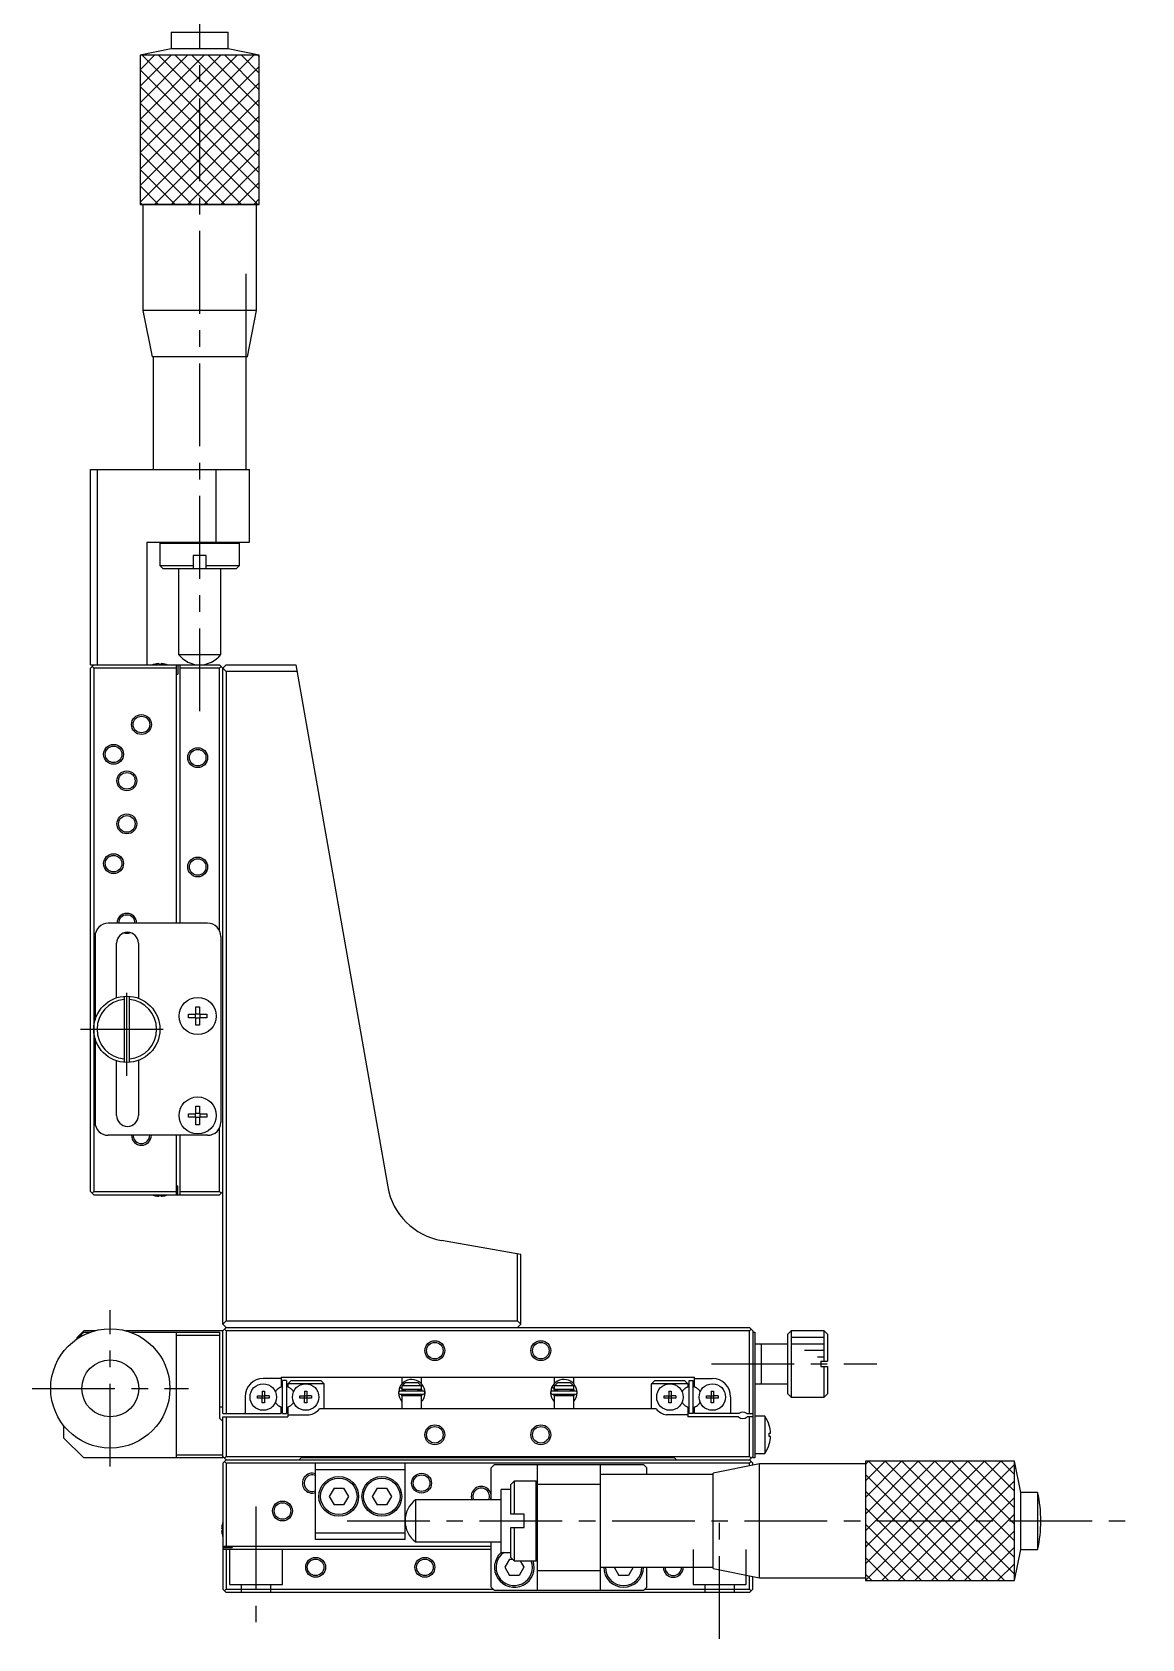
# Model space of a CAD drawing. Extents: x -538 to 401, y -28 to 681.
# Drawn here: x -190 to -22.5, y 21 to 263.5 of the extents above; entities that cross this region are included whole.
import ezdxf

# ---------------------------------------------------------------- set-up
doc = ezdxf.new("R2010")
doc.units = 0
doc.header["$LTSCALE"] = 10
doc.linetypes.add('CENTER', pattern=[2, 1.25, -0.25, 0.25, -0.25])
doc.linetypes.add('DASHED', pattern=[3.5, 2, -1.5])
doc.layers.get('0').update_dxf_attribs({"linetype": 'CONTINUOUS'})
doc.layers.add('CENTER', color=1, linetype='CENTER')

msp = doc.modelspace()

# ---------------------------------------------------------------- linework, layer by layer
at = {"color": 7, "linetype": 'CONTINUOUS'}
for p, q in [((-169.040048, 263.470428), (-169.040048, 260.970428)), ((-169.040048, 263.470428), (-160.440048, 263.470428)), ((-160.440048, 260.970428), (-160.440048, 263.470428)), ((-169.040048, 260.970428), (-173.740048, 259.970428)), ((-173.740048, 259.970428), (-173.740048, 237.470428)), ((-155.740048, 259.970428), (-173.740048, 259.970428)), ((-173.740048, 259.970428), (-173.740048, 237.470428)), ((-155.740048, 259.970428), (-173.740048, 259.970428)), ((-160.440048, 260.970428), (-169.040048, 260.970428)), ((-155.740048, 259.970428), (-160.440048, 260.970428)), ((-155.740048, 237.470428), (-155.740048, 259.970428)), ((-155.740048, 237.470428), (-155.740048, 259.970428)), ((-155.740048, 237.470428), (-173.740048, 237.470428)), ((-173.740048, 237.470428), (-155.740048, 237.470428)), ((-173.340048, 237.470428), (-173.340048, 221.470428)), ((-156.140048, 221.470428), (-156.140048, 237.470428)), ((-157.740048, 197.470428), (-157.740048, 226.970428)), ((-173.340048, 221.470428), (-171.940048, 214.470428)), ((-156.140048, 221.470428), (-173.340048, 221.470428)), ((-157.540048, 214.470428), (-156.140048, 221.470428)), ((-157.540048, 214.470428), (-171.940048, 214.470428)), ((-171.740048, 214.470428), (-171.740048, 197.470428)), ((-181.240048, 167.970428), (-181.240048, 197.470428)), ((-181.240048, 197.470428), (-157.240048, 197.470428)), ((-180.240048, 197.470428), (-180.240048, 167.970428)), ((-162.240048, 186.470428), (-162.240048, 197.470428)), ((-157.240048, 186.470428), (-157.240048, 197.470428)), ((-172.740048, 186.470428), (-172.740048, 167.970428)), ((-172.740048, 186.470428), (-157.240048, 186.470428)), ((-170.540048, 186.470428), (-170.740048, 186.270428)), ((-158.740048, 186.270428), (-170.740048, 186.270428)), ((-170.740048, 186.270428), (-170.740048, 182.970428)), ((-163.740048, 184.470428), (-165.740048, 184.470428)), ((-165.740048, 184.470428), (-165.740048, 182.470428)), ((-163.740048, 182.470428), (-163.740048, 184.470428)), ((-158.740048, 186.270428), (-158.940048, 186.470428)), ((-158.740048, 182.970428), (-158.740048, 186.270428)), ((-170.740048, 182.970428), (-165.740048, 182.970428)), ((-170.740048, 182.970428), (-170.240048, 182.470428)), ((-159.240048, 182.470428), (-170.240048, 182.470428)), ((-167.915048, 182.470428), (-167.915048, 169.537607)), ((-163.740048, 182.970428), (-158.740048, 182.970428)), ((-161.565048, 169.537607), (-161.565048, 182.470428)), ((-159.240048, 182.470428), (-158.740048, 182.970428)), ((-181.240048, 167.970428), (-161.740048, 167.970428)), ((-181.240048, 167.470428), (-180.740048, 167.970428)), ((-181.240048, 88.470428), (-181.240048, 167.470428)), ((-180.740048, 167.470428), (-180.990048, 167.720428)), ((-168.240048, 167.470428), (-180.740048, 167.470428)), ((-180.740048, 167.470428), (-180.740048, 88.470428)), ((-171.626409, 168.039949), (-171.628663, 168.044572)), ((-170.920048, 168.160286), (-170.920048, 168.039949)), ((-170.560048, 168.039949), (-170.920048, 168.039949)), ((-170.560048, 168.160286), (-170.560048, 168.039949)), ((-169.851432, 168.044572), (-169.853686, 168.039949)), ((-168.240048, 128.970428), (-168.240048, 167.970428)), ((-168.040048, 167.970428), (-168.040048, 166.570428)), ((-167.915048, 169.537607), (-161.565048, 169.537607)), ((-167.740048, 167.970428), (-167.740048, 128.970428)), ((-161.740048, 167.470428), (-167.740048, 167.470428)), ((-161.740048, 167.970428), (-160.740048, 166.970428)), ((-161.740048, 167.470428), (-161.490048, 167.720428)), ((-161.740048, 127.842207), (-161.740048, 167.470428)), ((-160.740048, 167.970428), (-161.240048, 167.470428)), ((-161.240048, 68.470428), (-161.240048, 167.470428)), ((-160.740048, 167.970428), (-150.240048, 167.970428)), ((-150.240048, 167.970428), (-136.350291, 89.197709)), ((-168.240048, 166.570428), (-168.040048, 166.570428)), ((-160.740048, 166.970428), (-160.740048, 68.970428)), ((-150.063721, 166.970428), (-160.740048, 166.970428)), ((-163.540048, 128.970428), (-178.540048, 128.970428)), ((-180.540048, 126.970428), (-180.540048, 114.370428)), ((-161.540048, 126.970428), (-161.540048, 98.970428)), ((-177.290048, 117.72411), (-177.290048, 125.970428)), ((-173.990048, 125.970428), (-173.990048, 117.654176)), ((-176.140048, 117.954402), (-176.140048, 107.986453)), ((-175.340048, 107.986453), (-175.340048, 117.954402)), ((-166.439187, 115.230428), (-165.300048, 115.230428)), ((-166.439187, 114.710428), (-166.439187, 115.230428)), ((-165.300048, 114.710428), (-166.439187, 114.710428)), ((-165.369489, 114.710428), (-165.369489, 115.230428)), ((-165.300048, 116.369567), (-164.780048, 116.369567)), ((-165.300048, 115.230428), (-165.300048, 116.369567)), ((-165.300048, 115.299869), (-164.780048, 115.299869)), ((-165.300048, 113.571288), (-165.300048, 114.710428)), ((-164.780048, 114.640986), (-165.300048, 114.640986)), ((-164.780048, 116.369567), (-164.780048, 115.230428)), ((-164.780048, 115.230428), (-163.640908, 115.230428)), ((-164.780048, 114.710428), (-164.780048, 113.571288)), ((-163.640908, 114.710428), (-164.780048, 114.710428)), ((-164.710606, 115.230428), (-164.710606, 114.710428)), ((-163.640908, 115.230428), (-163.640908, 114.710428)), ((-180.540048, 111.570428), (-180.540048, 98.970428)), ((-164.780048, 113.571288), (-165.300048, 113.571288)), ((-177.290048, 99.970428), (-177.290048, 108.216745)), ((-173.990048, 108.286679), (-173.990048, 99.970428)), ((-166.439187, 100.230428), (-165.300048, 100.230428)), ((-166.439187, 99.710428), (-166.439187, 100.230428)), ((-165.300048, 99.710428), (-166.439187, 99.710428)), ((-165.369489, 99.710428), (-165.369489, 100.230428)), ((-165.300048, 101.369567), (-164.780048, 101.369567)), ((-165.300048, 100.230428), (-165.300048, 101.369567)), ((-165.300048, 100.299869), (-164.780048, 100.299869)), ((-165.300048, 98.571288), (-165.300048, 99.710428)), ((-164.780048, 99.640986), (-165.300048, 99.640986)), ((-164.780048, 101.369567), (-164.780048, 100.230428)), ((-164.780048, 100.230428), (-163.640908, 100.230428)), ((-164.780048, 99.710428), (-164.780048, 98.571288)), ((-163.640908, 99.710428), (-164.780048, 99.710428)), ((-164.710606, 100.230428), (-164.710606, 99.710428)), ((-163.640908, 100.230428), (-163.640908, 99.710428)), ((-164.780048, 98.571288), (-165.300048, 98.571288)), ((-161.740048, 88.470428), (-161.740048, 98.098648)), ((-163.540048, 96.970428), (-178.540048, 96.970428)), ((-168.240048, 87.970428), (-168.240048, 96.970428)), ((-167.740048, 96.970428), (-167.740048, 87.970428)), ((-180.740048, 87.970428), (-181.240048, 88.470428)), ((-180.990048, 88.220428), (-180.740048, 88.470428)), ((-180.740048, 88.470428), (-168.240048, 88.470428)), ((-180.740048, 87.970428), (-161.740048, 87.970428)), ((-171.628663, 87.896283), (-171.626409, 87.900906)), ((-170.920048, 87.900906), (-170.560048, 87.900906)), ((-170.920048, 87.780569), (-170.920048, 87.900906)), ((-170.560048, 87.900906), (-170.560048, 87.780569)), ((-169.853686, 87.900906), (-169.851432, 87.896283)), ((-168.240048, 89.370428), (-168.040048, 89.370428)), ((-168.040048, 87.970428), (-168.040048, 89.370428)), ((-167.740048, 88.470428), (-161.740048, 88.470428)), ((-161.490048, 88.220428), (-161.740048, 88.470428)), ((-161.740048, 87.970428), (-161.240048, 88.470428)), ((-116.240048, 78.970428), (-128.238696, 81.086113)), ((-116.740048, 68.970428), (-116.740048, 79.058591)), ((-116.240048, 68.470428), (-116.240048, 78.970428)), ((-160.740048, 68.970428), (-161.240048, 68.470428)), ((-161.240048, 68.470428), (-160.740048, 67.970428)), ((-161.240048, 67.470428), (-160.740048, 67.970428)), ((-160.740048, 68.970428), (-116.740048, 68.970428)), ((-160.740048, 67.970428), (-81.740048, 67.970428)), ((-116.240048, 68.470428), (-116.740048, 68.970428)), ((-116.240048, 68.470428), (-116.740048, 67.970428)), ((-81.240048, 67.470428), (-81.740048, 67.970428)), ((-182.240048, 67.270428), (-183.29109, 66.219385)), ((-182.240048, 67.470428), (-183.240048, 66.470428)), ((-183.240048, 66.270428), (-183.240048, 66.470428)), ((-180.544391, 67.470428), (-182.240048, 67.470428)), ((-182.240048, 67.270428), (-181.198087, 67.270428)), ((-161.240048, 67.470428), (-175.935704, 67.470428)), ((-175.282008, 67.270428), (-161.740048, 67.270428)), ((-168.240048, 48.270428), (-168.240048, 67.270428)), ((-161.740048, 66.770428), (-168.240048, 66.770428)), ((-161.740048, 67.270428), (-161.740048, 54.270428)), ((-161.240048, 54.970428), (-161.240048, 67.470428)), ((-160.990048, 67.720428), (-160.740048, 67.470428)), ((-81.740048, 67.470428), (-160.740048, 67.470428)), ((-160.740048, 67.470428), (-160.740048, 54.970428)), ((-81.740048, 67.470428), (-81.490048, 67.720428)), ((-81.740048, 54.970428), (-81.740048, 67.470428)), ((-81.240048, 67.470428), (-81.240048, 48.470428)), ((-81.240048, 67.270428), (-80.940048, 67.270428)), ((-80.940048, 67.270428), (-80.940048, 48.270428)), ((-75.440048, 67.470428), (-75.940048, 66.970428)), ((-75.940048, 57.970428), (-75.940048, 66.970428)), ((-70.440048, 67.470428), (-75.440048, 67.470428)), ((-75.440048, 67.470428), (-75.440048, 57.470428)), ((-69.940048, 66.970428), (-70.440048, 67.470428)), ((-70.440048, 62.870428), (-70.440048, 67.470428)), ((-69.940048, 66.970428), (-69.940048, 62.870428)), ((-75.940048, 65.470428), (-80.940048, 65.470428)), ((-79.940048, 59.470428), (-79.940048, 65.470428)), ((-70.940048, 62.870428), (-69.940048, 62.870428)), ((-70.940048, 62.870428), (-70.940048, 62.070428)), ((-70.940048, 62.070428), (-69.940048, 62.070428)), ((-70.440048, 57.470428), (-70.440048, 62.070428)), ((-69.940048, 62.070428), (-69.940048, 57.970428)), ((-155.320048, 58.356789), (-154.960048, 58.356789)), ((-155.320048, 58.356789), (-155.320048, 57.650428)), ((-152.440048, 60.270428), (-155.140048, 60.270428)), ((-154.960048, 58.356789), (-154.960048, 57.650428)), ((-152.733798, 58.845243), (-152.440048, 59.01484)), ((-152.440048, 60.470428), (-90.040048, 60.470428)), ((-152.440048, 60.470428), (-152.440048, 59.01484)), ((-152.240048, 54.970428), (-152.240048, 59.970428)), ((-151.640048, 59.970428), (-152.240048, 59.970428)), ((-151.640046, 59.970428), (-151.640046, 54.970428)), ((-151.440048, 59.470428), (-150.940048, 59.970428)), ((-151.440048, 59.470428), (-151.440048, 59.01484)), ((-145.940048, 59.470428), (-151.440048, 59.470428)), ((-151.440048, 59.01484), (-151.146298, 58.845243)), ((-150.940048, 59.970428), (-146.440048, 59.970428)), ((-148.920048, 58.356789), (-148.560048, 58.356789)), ((-148.920048, 58.356789), (-148.920048, 57.650428)), ((-148.560048, 58.356789), (-148.560048, 57.650428)), ((-145.940048, 59.470428), (-146.440048, 59.970428)), ((-145.940048, 55.670428), (-145.940048, 59.470428)), ((-134.58546, 58.835837), (-134.719209, 58.14459)), ((-134.620371, 58.646462), (-134.621228, 58.610722)), ((-134.621228, 58.610722), (-134.620299, 58.574985)), ((-134.617729, 58.682117), (-134.620371, 58.646462)), ((-134.620299, 58.574985), (-134.617587, 58.539338)), ((-134.613309, 58.7176), (-134.617729, 58.682117)), ((-134.617587, 58.539338), (-134.613098, 58.503868)), ((-134.607122, 58.752824), (-134.613309, 58.7176)), ((-134.613098, 58.503868), (-134.606843, 58.468661)), ((-134.599182, 58.787703), (-134.607122, 58.752824)), ((-134.606843, 58.468661), (-134.598837, 58.433804)), ((-134.589507, 58.822152), (-134.599182, 58.787703)), ((-134.598837, 58.433804), (-134.589099, 58.399382)), ((-134.578121, 58.856084), (-134.589507, 58.822152)), ((-134.589099, 58.399382), (-134.577654, 58.365478)), ((-134.569249, 58.876576), (-134.58546, 58.835837)), ((-134.565784, 58.887671), (-134.578121, 58.856084)), ((-134.577654, 58.365478), (-134.564527, 58.332177)), ((-134.565287, 58.888524), (-134.565784, 58.887671)), ((-134.562926, 58.890246), (-134.565287, 58.888524)), ((-134.564527, 58.332177), (-134.563749, 58.330346)), ((-134.559017, 58.891293), (-134.562926, 58.890246)), ((-134.546457, 58.929793), (-134.561211, 58.895846)), ((-134.560979, 58.896566), (-134.304422, 58.820247)), ((-134.553589, 58.891656), (-134.559017, 58.891293)), ((-134.546684, 58.891332), (-134.553589, 58.891656)), ((-134.538352, 58.890324), (-134.546684, 58.891332)), ((-134.528659, 58.88864), (-134.538352, 58.890324)), ((-134.517676, 58.886292), (-134.528659, 58.88864)), ((-134.505487, 58.883298), (-134.517676, 58.886292)), ((-134.492184, 58.879681), (-134.505487, 58.883298)), ((-130.945677, 58.340933), (-134.495677, 58.340933)), ((-134.477868, 58.875468), (-134.492184, 58.879681)), ((-134.462646, 58.870691), (-134.477868, 58.875468)), ((-134.446635, 58.865386), (-134.462646, 58.870691)), ((-134.429955, 58.859593), (-134.446635, 58.865386)), ((-134.412732, 58.853356), (-134.429955, 58.859593)), ((-134.395097, 58.846722), (-134.412732, 58.853356)), ((-134.377182, 58.839742), (-134.395097, 58.846722)), ((-134.359124, 58.832467), (-134.377182, 58.839742)), ((-134.34106, 58.824954), (-134.359124, 58.832467)), ((-134.323124, 58.817259), (-134.34106, 58.824954)), ((-134.305454, 58.80944), (-134.323124, 58.817259)), ((-134.288183, 58.801556), (-134.305454, 58.80944)), ((-134.304422, 58.820247), (-134.240029, 58.789068)), ((-134.271441, 58.793667), (-134.288183, 58.801556)), ((-134.255355, 58.785832), (-134.271441, 58.793667)), ((-134.240048, 58.778112), (-134.255355, 58.785832)), ((-134.240048, 60.470428), (-134.240048, 59.414759)), ((-134.240048, 59.170428), (-134.240048, 58.670428)), ((-131.240048, 59.170428), (-134.240048, 59.170428)), ((-134.240048, 58.670428), (-131.240048, 58.670428)), ((-134.185731, 59.170428), (-133.656563, 59.670428)), ((-134.171196, 58.61556), (-134.170635, 58.629182)), ((-134.171058, 58.601931), (-134.171196, 58.61556)), ((-134.170221, 58.588331), (-134.171058, 58.601931)), ((-134.170635, 58.629182), (-134.169375, 58.642759)), ((-134.16869, 58.574797), (-134.170221, 58.588331)), ((-134.169375, 58.642759), (-134.167419, 58.656256)), ((-134.166468, 58.561366), (-134.16869, 58.574797)), ((-134.167419, 58.656256), (-134.164775, 58.669635)), ((-134.163564, 58.548072), (-134.166468, 58.561366)), ((-134.164775, 58.669635), (-134.164594, 58.670432)), ((-134.159988, 58.53495), (-134.163564, 58.548072)), ((-134.15575, 58.522035), (-134.159988, 58.53495)), ((-134.150865, 58.50936), (-134.15575, 58.522035)), ((-134.145347, 58.496955), (-134.150865, 58.50936)), ((-134.139212, 58.484853), (-134.145347, 58.496955)), ((-134.13248, 58.473082), (-134.139212, 58.484853)), ((-134.125168, 58.461672), (-134.13248, 58.473082)), ((-134.131193, 58.470428), (-133.740048, 58.470428)), ((-134.117298, 58.450648), (-134.125168, 58.461672)), ((-134.108892, 58.440036), (-134.117298, 58.450648)), ((-134.099973, 58.429862), (-134.108892, 58.440036)), ((-134.090563, 58.420148), (-134.099973, 58.429862)), ((-134.080689, 58.410915), (-134.090563, 58.420148)), ((-134.070375, 58.402184), (-134.080689, 58.410915)), ((-134.059647, 58.393974), (-134.070375, 58.402184)), ((-134.048533, 58.386303), (-134.059647, 58.393974)), ((-134.037059, 58.379186), (-134.048533, 58.386303)), ((-134.025254, 58.37264), (-134.037059, 58.379186)), ((-134.013146, 58.366678), (-134.025254, 58.37264)), ((-134.000764, 58.361312), (-134.013146, 58.366678)), ((-133.988137, 58.356554), (-134.000764, 58.361312)), ((-133.975295, 58.352413), (-133.988137, 58.356554)), ((-133.962267, 58.348899), (-133.975295, 58.352413)), ((-133.949084, 58.346018), (-133.962267, 58.348899)), ((-133.935777, 58.343776), (-133.949084, 58.346018)), ((-133.922375, 58.34218), (-133.935777, 58.343776)), ((-133.908911, 58.341232), (-133.922375, 58.34218)), ((-133.896125, 58.340933), (-133.908911, 58.341232)), ((-133.740048, 58.670428), (-133.740048, 58.340933)), ((-133.656563, 59.670428), (-131.823532, 59.670428)), ((-131.823532, 59.670428), (-131.294364, 59.170428)), ((-131.740048, 58.340933), (-131.740048, 58.670428)), ((-131.740048, 58.470428), (-131.310379, 58.470428)), ((-131.541673, 58.340957), (-131.545228, 58.340933)), ((-131.528182, 58.341461), (-131.541673, 58.340957)), ((-131.514727, 58.342615), (-131.528182, 58.341461)), ((-131.501341, 58.344418), (-131.514727, 58.342615)), ((-131.488055, 58.346866), (-131.501341, 58.344418)), ((-131.474898, 58.349955), (-131.488055, 58.346866)), ((-131.461902, 58.353678), (-131.474898, 58.349955)), ((-131.449098, 58.358029), (-131.461902, 58.353678)), ((-131.436516, 58.362999), (-131.449098, 58.358029)), ((-131.424186, 58.368577), (-131.436516, 58.362999)), ((-131.412138, 58.374753), (-131.424186, 58.368577)), ((-131.400401, 58.381514), (-131.412138, 58.374753)), ((-131.389005, 58.388846), (-131.400401, 58.381514)), ((-131.377978, 58.396733), (-131.389005, 58.388846)), ((-131.367348, 58.405158), (-131.377978, 58.396733)), ((-131.357142, 58.414103), (-131.367348, 58.405158)), ((-131.347389, 58.423549), (-131.357142, 58.414103)), ((-131.338112, 58.433473), (-131.347389, 58.423549)), ((-131.329338, 58.443852), (-131.338112, 58.433473)), ((-131.321091, 58.454664), (-131.329338, 58.443852)), ((-131.313393, 58.465881), (-131.321091, 58.454664)), ((-131.306267, 58.477478), (-131.313393, 58.465881)), ((-131.299733, 58.489425), (-131.306267, 58.477478)), ((-131.293811, 58.501692), (-131.299733, 58.489425)), ((-131.288517, 58.514248), (-131.293811, 58.501692)), ((-131.283867, 58.527061), (-131.288517, 58.514248)), ((-131.279877, 58.540098), (-131.283867, 58.527061)), ((-131.276557, 58.553324), (-131.279877, 58.540098)), ((-131.276761, 58.670443), (-131.274908, 58.661618)), ((-131.273918, 58.566704), (-131.276557, 58.553324)), ((-131.274908, 58.661618), (-131.272679, 58.648181)), ((-131.271968, 58.580202), (-131.273918, 58.566704)), ((-131.272679, 58.648181), (-131.271141, 58.634643)), ((-131.272502, 58.670458), (-131.186058, 58.340951)), ((-131.270712, 58.593782), (-131.271968, 58.580202)), ((-131.271141, 58.634643), (-131.270299, 58.621039)), ((-131.270156, 58.607407), (-131.270712, 58.593782)), ((-131.270299, 58.621039), (-131.270156, 58.607407)), ((-131.240048, 59.458679), (-131.240048, 60.470428)), ((-131.240048, 58.670428), (-131.240048, 59.170428)), ((-130.876496, 58.887199), (-130.889449, 58.917457)), ((-130.854934, 58.831928), (-130.875569, 58.887671)), ((-111.623144, 58.845065), (-111.756893, 58.153819)), ((-111.658054, 58.65569), (-111.658912, 58.619951)), ((-111.658912, 58.619951), (-111.657983, 58.584214)), ((-111.655413, 58.691345), (-111.658054, 58.65569)), ((-111.657983, 58.584214), (-111.655271, 58.548566)), ((-111.650993, 58.726828), (-111.655413, 58.691345)), ((-111.655271, 58.548566), (-111.650782, 58.513096)), ((-111.644806, 58.762053), (-111.650993, 58.726828)), ((-111.650782, 58.513096), (-111.644527, 58.47789)), ((-111.636865, 58.796932), (-111.644806, 58.762053)), ((-111.644527, 58.47789), (-111.636521, 58.443032)), ((-111.62719, 58.831381), (-111.636865, 58.796932)), ((-111.636521, 58.443032), (-111.626783, 58.40861)), ((-111.615805, 58.865313), (-111.62719, 58.831381)), ((-111.626783, 58.40861), (-111.615337, 58.374707)), ((-111.606932, 58.885805), (-111.623144, 58.845065)), ((-111.603467, 58.8969), (-111.615805, 58.865313)), ((-111.615337, 58.374707), (-111.602211, 58.341406)), ((-111.602971, 58.897752), (-111.603467, 58.8969)), ((-111.600744, 58.899414), (-111.602971, 58.897752)), ((-111.602211, 58.341406), (-111.601432, 58.339575)), ((-111.584141, 58.939022), (-111.601297, 58.899374)), ((-111.597098, 58.900458), (-111.600744, 58.899414)), ((-111.598663, 58.905794), (-111.342106, 58.829476)), ((-111.592059, 58.900876), (-111.597098, 58.900458)), ((-111.585661, 58.900665), (-111.592059, 58.900876)), ((-111.577949, 58.899827), (-111.585661, 58.900665)), ((-111.568976, 58.898368), (-111.577949, 58.899827)), ((-111.558804, 58.896298), (-111.568976, 58.898368)), ((-111.547504, 58.893631), (-111.558804, 58.896298)), ((-111.535154, 58.890385), (-111.547504, 58.893631)), ((-111.521839, 58.886584), (-111.535154, 58.890385)), ((-107.98336, 58.350162), (-111.53336, 58.350162)), ((-111.507652, 58.882253), (-111.521839, 58.886584)), ((-111.492691, 58.877422), (-111.507652, 58.882253)), ((-111.47706, 58.872125), (-111.492691, 58.877422)), ((-111.460866, 58.866399), (-111.47706, 58.872125)), ((-111.444222, 58.860282), (-111.460866, 58.866399)), ((-111.427244, 58.853819), (-111.444222, 58.860282)), ((-111.410048, 58.847053), (-111.427244, 58.853819)), ((-111.392754, 58.84003), (-111.410048, 58.847053)), ((-111.375482, 58.832801), (-111.392754, 58.84003)), ((-111.358351, 58.825415), (-111.375482, 58.832801)), ((-111.34148, 58.817922), (-111.358351, 58.825415)), ((-111.342106, 58.829476), (-111.240028, 58.777338)), ((-111.324985, 58.810375), (-111.34148, 58.817922)), ((-111.308982, 58.802827), (-111.324985, 58.810375)), ((-111.29358, 58.795329), (-111.308982, 58.802827)), ((-111.278887, 58.787933), (-111.29358, 58.795329)), ((-111.265004, 58.780691), (-111.278887, 58.787933)), ((-111.252028, 58.773653), (-111.265004, 58.780691)), ((-111.240048, 58.766867), (-111.252028, 58.773653)), ((-111.240048, 60.470428), (-111.240048, 59.466746)), ((-111.240048, 59.170428), (-111.240048, 58.670428)), ((-108.240048, 59.170428), (-111.240048, 59.170428)), ((-111.240048, 58.670428), (-108.240048, 58.670428)), ((-111.20888, 58.624788), (-111.208318, 58.63841)), ((-111.208742, 58.611159), (-111.20888, 58.624788)), ((-111.207905, 58.597559), (-111.208742, 58.611159)), ((-111.208318, 58.63841), (-111.207058, 58.651988)), ((-111.206373, 58.584026), (-111.207905, 58.597559)), ((-111.207058, 58.651988), (-111.205103, 58.665485)), ((-111.204151, 58.570594), (-111.206373, 58.584026)), ((-111.205103, 58.665485), (-111.204206, 58.670442)), ((-111.201248, 58.5573), (-111.204151, 58.570594)), ((-111.197671, 58.544179), (-111.201248, 58.5573)), ((-111.193434, 58.531264), (-111.197671, 58.544179)), ((-111.188548, 58.518588), (-111.193434, 58.531264)), ((-111.18303, 58.506184), (-111.188548, 58.518588)), ((-111.185731, 59.170428), (-110.656563, 59.670428)), ((-111.176896, 58.494082), (-111.18303, 58.506184)), ((-111.170163, 58.482311), (-111.176896, 58.494082)), ((-111.162852, 58.4709), (-111.170163, 58.482311)), ((-111.154982, 58.459876), (-111.162852, 58.4709)), ((-111.162772, 58.470428), (-110.740048, 58.470428)), ((-111.146576, 58.449265), (-111.154982, 58.459876)), ((-111.137656, 58.43909), (-111.146576, 58.449265)), ((-111.128247, 58.429376), (-111.137656, 58.43909)), ((-111.118373, 58.420143), (-111.128247, 58.429376)), ((-111.108058, 58.411412), (-111.118373, 58.420143)), ((-111.097331, 58.403202), (-111.108058, 58.411412)), ((-111.086216, 58.395531), (-111.097331, 58.403202)), ((-111.074743, 58.388415), (-111.086216, 58.395531)), ((-111.062938, 58.381869), (-111.074743, 58.388415)), ((-111.050829, 58.375907), (-111.062938, 58.381869)), ((-111.038447, 58.370541), (-111.050829, 58.375907)), ((-111.02582, 58.365782), (-111.038447, 58.370541)), ((-111.012978, 58.361642), (-111.02582, 58.365782)), ((-110.99995, 58.358127), (-111.012978, 58.361642)), ((-110.986768, 58.355246), (-110.99995, 58.358127)), ((-110.97346, 58.353005), (-110.986768, 58.355246)), ((-110.960059, 58.351408), (-110.97346, 58.353005)), ((-110.946594, 58.35046), (-110.960059, 58.351408)), ((-110.933808, 58.350162), (-110.946594, 58.35046)), ((-110.740048, 58.670428), (-110.740048, 58.350162)), ((-110.656563, 59.670428), (-108.823532, 59.670428)), ((-108.823532, 59.670428), (-108.294364, 59.170428)), ((-108.740048, 58.350162), (-108.740048, 58.670428)), ((-108.740048, 58.470428), (-108.353815, 58.470428)), ((-108.579357, 58.350186), (-108.582912, 58.350162)), ((-108.565865, 58.35069), (-108.579357, 58.350186)), ((-108.552411, 58.351844), (-108.565865, 58.35069)), ((-108.539025, 58.353647), (-108.552411, 58.351844)), ((-108.525738, 58.356095), (-108.539025, 58.353647)), ((-108.512582, 58.359184), (-108.525738, 58.356095)), ((-108.499586, 58.362907), (-108.512582, 58.359184)), ((-108.486782, 58.367258), (-108.499586, 58.362907)), ((-108.4742, 58.372227), (-108.486782, 58.367258)), ((-108.46187, 58.377806), (-108.4742, 58.372227)), ((-108.449821, 58.383982), (-108.46187, 58.377806)), ((-108.438085, 58.390743), (-108.449821, 58.383982)), ((-108.426688, 58.398075), (-108.438085, 58.390743)), ((-108.415661, 58.405962), (-108.426688, 58.398075)), ((-108.405031, 58.414387), (-108.415661, 58.405962)), ((-108.394826, 58.423332), (-108.405031, 58.414387)), ((-108.385072, 58.432777), (-108.394826, 58.423332)), ((-108.375796, 58.442701), (-108.385072, 58.432777)), ((-108.367022, 58.453081), (-108.375796, 58.442701)), ((-108.358774, 58.463892), (-108.367022, 58.453081)), ((-108.351077, 58.47511), (-108.358774, 58.463892)), ((-108.343951, 58.486706), (-108.351077, 58.47511)), ((-108.337417, 58.498653), (-108.343951, 58.486706)), ((-108.331494, 58.51092), (-108.337417, 58.498653)), ((-108.3262, 58.523477), (-108.331494, 58.51092)), ((-108.321551, 58.53629), (-108.3262, 58.523477)), ((-108.31756, 58.549327), (-108.321551, 58.53629)), ((-108.31424, 58.562553), (-108.31756, 58.549327)), ((-108.311601, 58.575933), (-108.31424, 58.562553)), ((-108.312512, 58.670429), (-108.310363, 58.65741)), ((-108.309651, 58.589431), (-108.311601, 58.575933)), ((-108.310363, 58.65741), (-108.308824, 58.643872)), ((-108.308396, 58.603011), (-108.309651, 58.589431)), ((-108.308824, 58.643872), (-108.307982, 58.630268)), ((-108.307839, 58.616635), (-108.308396, 58.603011)), ((-108.307982, 58.630268), (-108.307839, 58.616635)), ((-108.306704, 58.670514), (-108.223742, 58.350179)), ((-108.240048, 59.425226), (-108.240048, 60.470428)), ((-108.240048, 58.670428), (-108.240048, 59.170428)), ((-107.91418, 58.896427), (-107.927133, 58.926685)), ((-107.892618, 58.841157), (-107.913253, 58.8969)), ((-96.540048, 59.470428), (-96.040048, 59.970428)), ((-96.540048, 55.670428), (-96.540048, 59.470428)), ((-91.040048, 59.470428), (-96.540048, 59.470428)), ((-96.040048, 59.970428), (-91.540048, 59.970428)), ((-93.920048, 58.356789), (-93.560048, 58.356789)), ((-93.920048, 58.356789), (-93.920048, 57.650428)), ((-93.560048, 58.356789), (-93.560048, 57.650428)), ((-91.040048, 59.470428), (-91.540048, 59.970428)), ((-91.040048, 59.01484), (-91.333798, 58.845243)), ((-91.040048, 59.470428), (-91.040048, 59.01484)), ((-90.840048, 59.970428), (-90.240048, 59.970428)), ((-90.840048, 54.970428), (-90.840048, 59.970428)), ((-90.240048, 54.970428), (-90.240048, 59.970428)), ((-90.040048, 59.01484), (-90.040048, 60.470428)), ((-90.040048, 60.270428), (-87.340048, 60.270428)), ((-89.746298, 58.845243), (-90.040048, 59.01484)), ((-87.520048, 58.356789), (-87.160048, 58.356789)), ((-87.520048, 58.356789), (-87.520048, 57.650428)), ((-87.160048, 58.356789), (-87.160048, 57.650428)), ((-80.940048, 59.470428), (-75.940048, 59.470428)), ((-161.740048, 55.970428), (-161.240048, 55.970428)), ((-157.890048, 57.520428), (-157.890048, 54.970428)), ((-156.026409, 57.290428), (-156.026409, 57.650428)), ((-156.026409, 57.650428), (-155.320048, 57.650428)), ((-155.320048, 57.290428), (-156.026409, 57.290428)), ((-155.309675, 57.640055), (-155.320048, 57.650428)), ((-155.309675, 57.3008), (-155.320048, 57.290428)), ((-155.320048, 56.584066), (-155.320048, 57.290428)), ((-154.960048, 56.584066), (-155.320048, 56.584066)), ((-155.309675, 57.3008), (-155.309675, 57.640055)), ((-155.309675, 57.640055), (-154.97042, 57.640055)), ((-154.97042, 57.3008), (-155.309675, 57.3008)), ((-154.97042, 57.640055), (-154.960048, 57.650428)), ((-154.97042, 57.640055), (-154.97042, 57.3008)), ((-154.97042, 57.3008), (-154.960048, 57.290428)), ((-154.253686, 57.650428), (-154.960048, 57.650428)), ((-154.960048, 57.290428), (-154.960048, 56.584066)), ((-154.253686, 57.290428), (-154.960048, 57.290428)), ((-154.253686, 57.650428), (-154.253686, 57.290428)), ((-152.440048, 55.926016), (-152.733798, 56.095612)), ((-152.440048, 54.970428), (-152.440048, 55.926016)), ((-151.146298, 56.095612), (-151.440048, 55.926016)), ((-151.440048, 55.926016), (-151.440048, 54.470428)), ((-149.626409, 57.290428), (-149.626409, 57.650428)), ((-149.626409, 57.650428), (-148.920048, 57.650428)), ((-148.920048, 57.290428), (-149.626409, 57.290428)), ((-148.909675, 57.640055), (-148.920048, 57.650428)), ((-148.909675, 57.3008), (-148.920048, 57.290428)), ((-148.920048, 56.584066), (-148.920048, 57.290428)), ((-148.560048, 56.584066), (-148.920048, 56.584066)), ((-148.909675, 57.3008), (-148.909675, 57.640055)), ((-148.909675, 57.640055), (-148.57042, 57.640055)), ((-148.57042, 57.3008), (-148.909675, 57.3008)), ((-148.57042, 57.640055), (-148.560048, 57.650428)), ((-148.57042, 57.640055), (-148.57042, 57.3008)), ((-148.57042, 57.3008), (-148.560048, 57.290428)), ((-147.853686, 57.650428), (-148.560048, 57.650428)), ((-148.560048, 57.290428), (-148.560048, 56.584066)), ((-147.853686, 57.290428), (-148.560048, 57.290428)), ((-147.853686, 57.650428), (-147.853686, 57.290428)), ((-134.495677, 57.890933), (-130.945677, 57.890933)), ((-134.206063, 57.670376), (-134.255282, 57.890881)), ((-131.240048, 57.670428), (-134.240048, 57.670428)), ((-134.240048, 57.670428), (-134.240048, 55.670428)), ((-133.740048, 57.890933), (-133.740048, 57.670428)), ((-131.740048, 57.670428), (-131.740048, 57.890933)), ((-131.240048, 55.670428), (-131.240048, 57.670428)), ((-131.235204, 57.670259), (-131.239814, 57.655105)), ((-131.186385, 57.890879), (-131.235204, 57.670259)), ((-111.53336, 57.900162), (-107.98336, 57.900162)), ((-111.240879, 57.670182), (-111.292965, 57.90011)), ((-108.240048, 57.670428), (-111.240048, 57.670428)), ((-111.240048, 57.670428), (-111.240048, 55.670428)), ((-110.740048, 57.900162), (-110.740048, 57.670428)), ((-108.740048, 57.670428), (-108.740048, 57.900162)), ((-108.224068, 57.900108), (-108.275651, 57.670335)), ((-108.240048, 55.670428), (-108.240048, 57.670428)), ((-94.626409, 57.290428), (-94.626409, 57.650428)), ((-94.626409, 57.650428), (-93.920048, 57.650428)), ((-93.920048, 57.290428), (-94.626409, 57.290428)), ((-93.909675, 57.640055), (-93.920048, 57.650428)), ((-93.909675, 57.3008), (-93.920048, 57.290428)), ((-93.920048, 56.584066), (-93.920048, 57.290428)), ((-93.560048, 56.584066), (-93.920048, 56.584066)), ((-93.909675, 57.3008), (-93.909675, 57.640055)), ((-93.909675, 57.640055), (-93.57042, 57.640055)), ((-93.57042, 57.3008), (-93.909675, 57.3008)), ((-93.57042, 57.640055), (-93.560048, 57.650428)), ((-93.57042, 57.640055), (-93.57042, 57.3008)), ((-93.57042, 57.3008), (-93.560048, 57.290428)), ((-92.853686, 57.650428), (-93.560048, 57.650428)), ((-93.560048, 57.290428), (-93.560048, 56.584066)), ((-92.853686, 57.290428), (-93.560048, 57.290428)), ((-92.853686, 57.650428), (-92.853686, 57.290428)), ((-91.333798, 56.095612), (-91.040048, 55.926016)), ((-91.040048, 55.926016), (-91.040048, 54.470428)), ((-90.040048, 55.926016), (-89.746298, 56.095612)), ((-90.040048, 54.970428), (-90.040048, 55.926016)), ((-88.226409, 57.290428), (-88.226409, 57.650428)), ((-88.226409, 57.650428), (-87.520048, 57.650428)), ((-87.520048, 57.290428), (-88.226409, 57.290428)), ((-87.509675, 57.640055), (-87.520048, 57.650428)), ((-87.509675, 57.3008), (-87.520048, 57.290428)), ((-87.520048, 56.584066), (-87.520048, 57.290428)), ((-87.160048, 56.584066), (-87.520048, 56.584066)), ((-87.509675, 57.3008), (-87.509675, 57.640055)), ((-87.509675, 57.640055), (-87.17042, 57.640055)), ((-87.17042, 57.3008), (-87.509675, 57.3008)), ((-87.17042, 57.640055), (-87.160048, 57.650428)), ((-87.17042, 57.640055), (-87.17042, 57.3008)), ((-87.17042, 57.3008), (-87.160048, 57.290428)), ((-86.453686, 57.650428), (-87.160048, 57.650428)), ((-87.160048, 57.290428), (-87.160048, 56.584066)), ((-86.453686, 57.290428), (-87.160048, 57.290428)), ((-86.453686, 57.650428), (-86.453686, 57.290428)), ((-84.590048, 57.520428), (-84.590048, 54.970428)), ((-75.940048, 57.970428), (-75.440048, 57.470428)), ((-75.440048, 57.470428), (-70.440048, 57.470428)), ((-70.440048, 57.470428), (-69.940048, 57.970428)), ((-161.740048, 54.270428), (-161.240048, 53.770428)), ((-161.240048, 54.970428), (-152.440048, 54.970428)), ((-161.240048, 48.270428), (-161.240048, 54.470428)), ((-161.240048, 54.470428), (-151.440048, 54.470428)), ((-160.740048, 54.470428), (-160.740048, 48.470428)), ((-152.240048, 54.970428), (-151.640048, 54.970428)), ((-151.440048, 54.770428), (-148.218032, 54.770428)), ((-95.81911, 55.670428), (-146.660985, 55.670428)), ((-91.040048, 54.770428), (-94.262063, 54.770428)), ((-83.401485, 54.470428), (-91.040048, 54.470428)), ((-90.240048, 54.970428), (-90.840048, 54.970428)), ((-83.340048, 54.970428), (-90.040048, 54.970428)), ((-82.140048, 54.970428), (-81.240048, 54.970428)), ((-81.240048, 54.470428), (-82.07861, 54.470428)), ((-81.740048, 48.470428), (-81.740048, 54.470428)), ((-79.397584, 54.570428), (-80.940048, 54.570428)), ((-79.397584, 54.570428), (-79.397584, 48.970428)), ((-185.240048, 51.270428), (-185.240048, 53.113573)), ((-185.240048, 51.270428), (-182.240048, 48.270428)), ((-78.746843, 53.169567), (-78.740674, 53.172575)), ((-78.746843, 52.030428), (-78.553586, 52.030428)), ((-78.746843, 51.510428), (-78.746843, 52.030428)), ((-78.553586, 51.510428), (-78.746843, 51.510428)), ((-168.240048, 48.770428), (-161.240048, 48.770428)), ((-80.940048, 48.970428), (-79.397584, 48.970428)), ((-78.740674, 50.36828), (-78.746843, 50.371288)), ((-161.240048, 48.270428), (-182.240048, 48.270428)), ((-161.240048, 48.470428), (-160.740048, 47.970428)), ((-161.240048, 47.470428), (-160.740048, 47.970428)), ((-161.240048, 47.470428), (-161.240048, 28.470428)), ((-160.740048, 48.470428), (-160.990048, 48.220428)), ((-160.990048, 47.720428), (-160.740048, 47.470428)), ((-160.740048, 48.470428), (-81.740048, 48.470428)), ((-160.740048, 47.970428), (-81.740048, 47.970428)), ((-160.740048, 47.470428), (-160.740048, 34.970428)), ((-81.740048, 47.470428), (-160.740048, 47.470428)), ((-149.390048, 48.320428), (-149.740048, 47.970428)), ((-149.390048, 48.320428), (-93.090048, 48.320428)), ((-147.240048, 35.970428), (-147.240048, 47.470428)), ((-133.740048, 46.470428), (-147.240048, 46.470428)), ((-133.740048, 35.970428), (-133.740048, 47.470428)), ((-120.240048, 47.270428), (-120.740048, 46.770428)), ((-120.740048, 41.945428), (-120.740048, 46.770428)), ((-120.240048, 47.270428), (-97.740048, 47.270428)), ((-113.740048, 28.270428), (-113.740048, 47.270428)), ((-104.240048, 28.270428), (-104.240048, 47.270428)), ((-97.740048, 47.270428), (-97.240048, 46.770428)), ((-97.240048, 45.770428), (-97.240048, 46.770428)), ((-93.090048, 48.320428), (-92.740048, 47.970428)), ((-80.240048, 47.370428), (-87.240048, 45.970428)), ((-81.490048, 48.220428), (-81.740048, 48.470428)), ((-81.240048, 48.470428), (-81.740048, 47.970428)), ((-81.240048, 47.470428), (-81.740048, 47.970428)), ((-81.740048, 47.470428), (-81.490048, 47.720428)), ((-81.740048, 47.070428), (-81.740048, 47.470428)), ((-80.940048, 48.270428), (-81.240048, 48.270428)), ((-81.240048, 47.170428), (-81.240048, 47.470428)), ((-64.240048, 47.370428), (-80.240048, 47.370428)), ((-80.240048, 30.170428), (-80.240048, 47.370428)), ((-41.740048, 47.770428), (-64.240048, 47.770428)), ((-64.240048, 47.770428), (-64.240048, 29.770428)), ((-41.740048, 47.770428), (-64.240048, 47.770428)), ((-64.240048, 47.770428), (-64.240048, 29.770428)), ((-40.740048, 43.070428), (-41.740048, 47.770428)), ((-41.740048, 29.770428), (-41.740048, 47.770428)), ((-41.740048, 29.770428), (-41.740048, 47.770428)), ((-144.461735, 43.720428), (-145.183423, 42.470428)), ((-144.461735, 43.720428), (-143.01836, 43.720428)), ((-143.01836, 43.720428), (-142.296672, 42.470428)), ((-137.961735, 43.720428), (-138.683423, 42.470428)), ((-137.961735, 43.720428), (-136.51836, 43.720428)), ((-136.51836, 43.720428), (-135.796672, 42.470428)), ((-117.240048, 44.770428), (-117.740048, 44.270428)), ((-117.740048, 39.770428), (-117.740048, 44.270428)), ((-113.940048, 44.770428), (-117.240048, 44.770428)), ((-117.240048, 44.770428), (-117.240048, 39.770428)), ((-113.740048, 44.570428), (-113.940048, 44.770428)), ((-113.940048, 32.770428), (-113.940048, 44.770428)), ((-104.240048, 44.270428), (-113.740048, 44.270428)), ((-87.240048, 45.770428), (-104.240048, 45.770428)), ((-87.240048, 31.570428), (-87.240048, 45.970428)), ((-145.183423, 42.470428), (-144.461735, 41.220428)), ((-142.296672, 42.470428), (-143.01836, 41.220428)), ((-138.683423, 42.470428), (-137.961735, 41.220428)), ((-135.796672, 42.470428), (-136.51836, 41.220428)), ((-119.240048, 41.945428), (-132.172868, 41.945428)), ((-132.172868, 41.945428), (-132.172868, 35.595428)), ((-117.740048, 43.520428), (-119.240048, 43.520428)), ((-119.240048, 34.020428), (-119.240048, 43.520428)), ((-38.240048, 43.070428), (-40.740048, 43.070428)), ((-40.740048, 34.470428), (-40.740048, 43.070428)), ((-38.240048, 43.070428), (-38.240048, 34.470428)), ((-143.01836, 41.220428), (-144.461735, 41.220428)), ((-136.51836, 41.220428), (-137.961735, 41.220428)), ((-115.740048, 39.770428), (-117.740048, 39.770428)), ((-115.740048, 37.770428), (-115.740048, 39.770428)), ((-161.429906, 37.650428), (-161.309569, 37.650428)), ((-161.309569, 37.290428), (-161.429906, 37.290428)), ((-161.314192, 38.359044), (-161.309569, 38.356789)), ((-161.309569, 36.584066), (-161.314192, 36.581812)), ((-161.309569, 37.650428), (-161.309569, 37.290428)), ((-147.240048, 36.970428), (-133.740048, 36.970428)), ((-117.740048, 33.270428), (-117.740048, 37.770428)), ((-117.740048, 37.770428), (-115.740048, 37.770428)), ((-117.240048, 37.770428), (-117.240048, 32.770428)), ((-161.240048, 34.970428), (-120.740048, 34.970428)), ((-161.240048, 34.770428), (-159.840048, 34.770428)), ((-120.740048, 34.470428), (-161.240048, 34.470428)), ((-160.740048, 34.470428), (-160.740048, 28.470428)), ((-159.840048, 34.970428), (-159.840048, 34.770428)), ((-133.740048, 35.970428), (-147.240048, 35.970428)), ((-132.172868, 35.595428), (-119.240048, 35.595428)), ((-120.740048, 28.770428), (-120.740048, 35.595428)), ((-119.240048, 34.020428), (-117.740048, 34.020428)), ((-41.740048, 29.770428), (-40.740048, 34.470428)), ((-40.740048, 34.470428), (-38.240048, 34.470428)), ((-117.961735, 33.020428), (-118.683423, 31.770428)), ((-118.683423, 31.770428), (-117.961735, 30.520428)), ((-117.961735, 33.020428), (-117.490048, 33.020428)), ((-117.740048, 33.270428), (-117.240048, 32.770428)), ((-117.240048, 32.770428), (-113.940048, 32.770428)), ((-115.796672, 31.770428), (-116.51836, 30.520428)), ((-116.374022, 32.770428), (-115.796672, 31.770428)), ((-113.940048, 32.770428), (-113.740048, 32.970428)), ((-104.240048, 31.770428), (-87.240048, 31.770428)), ((-102.183423, 31.770428), (-101.461735, 30.520428)), ((-99.296672, 31.770428), (-100.01836, 30.520428)), ((-97.240048, 28.770428), (-97.240048, 31.770428)), ((-87.240048, 31.570428), (-80.240048, 30.170428)), ((-116.51836, 30.520428), (-117.961735, 30.520428)), ((-113.740048, 31.270428), (-104.240048, 31.270428)), ((-100.01836, 30.520428), (-101.461735, 30.520428)), ((-81.740048, 28.470428), (-81.740048, 30.470428)), ((-81.240048, 28.470428), (-81.240048, 30.370428)), ((-80.240048, 30.170428), (-64.240048, 30.170428)), ((-64.240048, 29.770428), (-41.740048, 29.770428)), ((-64.240048, 29.770428), (-41.740048, 29.770428)), ((-160.740048, 27.970428), (-161.240048, 28.470428)), ((-160.990048, 28.220428), (-160.740048, 28.470428)), ((-160.740048, 28.470428), (-120.440048, 28.470428)), ((-81.740048, 27.970428), (-160.740048, 27.970428)), ((-120.740048, 28.770428), (-120.240048, 28.270428)), ((-97.740048, 28.270428), (-120.240048, 28.270428)), ((-97.240048, 28.770428), (-97.740048, 28.270428)), ((-97.540048, 28.470428), (-81.740048, 28.470428)), ((-81.740048, 28.470428), (-81.490048, 28.220428)), ((-81.740048, 27.970428), (-81.240048, 28.470428))]:
    msp.add_line(p, q, dxfattribs=at)
at = {"color": 3, "linetype": 'CONTINUOUS'}
for p, q in [((-173.740048, 257.799477), (-171.569097, 259.970428)), ((-173.740048, 255.299477), (-169.069097, 259.970428)), ((-173.740048, 252.799477), (-166.569097, 259.970428)), ((-173.740048, 250.299477), (-164.069097, 259.970428)), ((-173.740048, 247.799477), (-161.569097, 259.970428)), ((-173.740048, 245.299477), (-159.069097, 259.970428)), ((-173.740048, 242.799477), (-156.569097, 259.970428)), ((-173.450808, 259.970428), (-155.740048, 242.259667)), ((-170.950808, 259.970428), (-155.740048, 244.759667)), ((-168.450808, 259.970428), (-155.740048, 247.259667)), ((-165.950808, 259.970428), (-155.740048, 249.759667)), ((-163.450808, 259.970428), (-155.740048, 252.259667)), ((-160.950808, 259.970428), (-155.740048, 254.759667)), ((-158.450808, 259.970428), (-155.740048, 257.259667)), ((-155.950808, 259.970428), (-155.740048, 259.759667)), ((-173.740048, 240.299477), (-155.740048, 258.299477)), ((-173.740048, 257.759667), (-155.740048, 239.759667)), ((-173.740048, 237.799477), (-155.740048, 255.799477)), ((-173.740048, 255.259667), (-155.950808, 237.470428)), ((-173.740048, 252.759667), (-158.450808, 237.470428)), ((-171.569097, 237.470428), (-155.740048, 253.299477)), ((-173.740048, 250.259667), (-160.950808, 237.470428)), ((-169.069097, 237.470428), (-155.740048, 250.799477)), ((-173.740048, 247.759667), (-163.450808, 237.470428)), ((-166.569097, 237.470428), (-155.740048, 248.299477)), ((-173.740048, 245.259667), (-165.950808, 237.470428)), ((-164.069097, 237.470428), (-155.740048, 245.799477)), ((-173.740048, 242.759667), (-168.450808, 237.470428)), ((-161.569097, 237.470428), (-155.740048, 243.299477)), ((-173.740048, 240.259667), (-170.950808, 237.470428)), ((-159.069097, 237.470428), (-155.740048, 240.799477)), ((-173.740048, 237.759667), (-173.450808, 237.470428)), ((-156.569097, 237.470428), (-155.740048, 238.299477)), ((-70.440048, 66.470428), (-75.440048, 66.470428)), ((-70.440048, 65.470428), (-75.440048, 65.470428)), ((-70.440048, 64.470428), (-73.440048, 64.470428)), ((-70.440048, 63.470428), (-71.440048, 63.470428)), ((-64.240048, 47.299477), (-63.769097, 47.770428)), ((-64.240048, 44.799477), (-61.269097, 47.770428)), ((-64.240048, 42.299477), (-58.769097, 47.770428)), ((-64.240048, 39.799477), (-56.269097, 47.770428)), ((-64.240048, 37.299477), (-53.769097, 47.770428)), ((-64.240048, 34.799477), (-51.269097, 47.770428)), ((-64.240048, 32.299477), (-48.769097, 47.770428)), ((-64.240048, 29.799477), (-46.269097, 47.770428)), ((-63.750808, 47.770428), (-45.750808, 29.770428)), ((-61.769097, 29.770428), (-43.769097, 47.770428)), ((-61.250808, 47.770428), (-43.250808, 29.770428)), ((-59.269097, 29.770428), (-41.740048, 47.299477)), ((-58.750808, 47.770428), (-41.740048, 30.759667)), ((-56.250808, 47.770428), (-41.740048, 33.259667)), ((-53.750808, 47.770428), (-41.740048, 35.759667)), ((-51.250808, 47.770428), (-41.740048, 38.259667)), ((-48.750808, 47.770428), (-41.740048, 40.759667)), ((-46.250808, 47.770428), (-41.740048, 43.259667)), ((-43.750808, 47.770428), (-41.740048, 45.759667)), ((-64.240048, 45.759667), (-48.250808, 29.770428)), ((-56.769097, 29.770428), (-41.740048, 44.799477)), ((-64.240048, 43.259667), (-50.750808, 29.770428)), ((-54.269097, 29.770428), (-41.740048, 42.299477)), ((-64.240048, 40.759667), (-53.250808, 29.770428)), ((-51.769097, 29.770428), (-41.740048, 39.799477)), ((-64.240048, 38.259667), (-55.750808, 29.770428)), ((-49.269097, 29.770428), (-41.740048, 37.299477)), ((-64.240048, 35.759667), (-58.250808, 29.770428)), ((-46.769097, 29.770428), (-41.740048, 34.799477)), ((-64.240048, 33.259667), (-60.750808, 29.770428)), ((-44.269097, 29.770428), (-41.740048, 32.299477)), ((-64.240048, 30.759667), (-63.250808, 29.770428)), ((-41.769097, 29.770428), (-41.740048, 29.799477))]:
    msp.add_line(p, q, dxfattribs=at)
at = {"color": 3, "linetype": 'DASHED'}
for p, q in [((-160.240048, 34.470428), (-160.240048, 29.170428)), ((-152.240048, 29.170428), (-152.240048, 34.470428)), ((-90.240048, 34.470428), (-90.240048, 29.170428)), ((-82.240048, 29.170428), (-82.240048, 34.470428)), ((-160.240048, 29.170428), (-152.240048, 29.170428)), ((-158.490048, 29.170428), (-158.490048, 27.970428)), ((-153.990048, 27.970428), (-153.990048, 29.170428)), ((-90.240048, 29.170428), (-82.240048, 29.170428)), ((-88.490048, 29.170428), (-88.490048, 27.970428)), ((-83.990048, 27.970428), (-83.990048, 29.170428))]:
    msp.add_line(p, q, dxfattribs=at)
at = {"color": 4, "linetype": 'CONTINUOUS'}
for centre in [(-173.540048, 158.970428), (-177.740048, 154.470428), (-165.040048, 153.970428), (-175.740048, 150.470428), (-175.740048, 143.970428), (-177.740048, 137.970428), (-165.040048, 137.470428), (-129.240048, 64.470428), (-113.240048, 64.470428), (-129.240048, 51.770428), (-113.240048, 51.770428), (-131.240048, 44.470428), (-152.240048, 40.270428), (-147.240048, 31.770428), (-130.740048, 31.770428)]:
    msp.add_circle(centre, 1.5, dxfattribs=at)
at = {"color": 7, "linetype": 'CONTINUOUS'}
for centre, radius in [((-173.540048, 158.970428), 1.25), ((-177.740048, 154.470428), 1.25), ((-165.040048, 153.970428), 1.25), ((-175.740048, 150.470428), 1.25), ((-175.740048, 143.970428), 1.25), ((-177.740048, 137.970428), 1.25), ((-165.040048, 137.470428), 1.25), ((-175.740048, 112.970428), 5), ((-165.040048, 114.970428), 2.8), ((-165.040048, 99.970428), 2.8), ((-178.240048, 58.770428), 9), ((-129.240048, 64.470428), 1.25), ((-113.240048, 64.470428), 1.25), ((-178.240048, 58.770428), 4.3), ((-155.140048, 57.470428), 2), ((-148.740048, 57.470428), 2), ((-93.740048, 57.470428), 2), ((-87.340048, 57.470428), 2), ((-129.240048, 51.770428), 1.25), ((-113.240048, 51.770428), 1.25), ((-143.740048, 42.470428), 3), ((-143.740048, 42.470428), 2.75), ((-137.240048, 42.470428), 3), ((-137.240048, 42.470428), 2.75), ((-131.240048, 44.470428), 1.25), ((-152.240048, 40.270428), 1.25), ((-147.240048, 31.770428), 1.25), ((-130.740048, 31.770428), 1.25)]:
    msp.add_circle(centre, radius, dxfattribs=at)
for centre, radius, start, end in [((-170.740048, 164.970428), 3.2, 106.122533, 110.364135), ((-170.740048, 164.970428), 3.194933, 93.229709, 106.106712), ((-170.740048, 164.970428), 3.194933, 73.893288, 86.770291), ((-170.740048, 164.970428), 3.2, 69.635865, 73.877467), ((-164.740048, 171.970584), 4, 217.462651, 322.537349), ((-178.540048, 126.970428), 2, 90, 180), ((-175.740048, 128.970428), 1.25, 0, 180), ((-163.540048, 126.970428), 2, 0, 90), ((-175.640048, 125.970428), 1.65, 0, 180), ((-175.740048, 112.970428), 4.5, 95.099689, 264.900311), ((-175.740048, 112.970428), 4.5, 275.099689, 84.900311), ((-175.640048, 99.970428), 1.65, 180, 0), ((-178.540048, 98.970428), 2, 180, 270), ((-163.540048, 98.970428), 2, 270, 0), ((-173.540048, 96.970428), 1.25, 180, 0), ((-170.740048, 90.970428), 3.2, 249.635865, 253.877467), ((-170.740048, 90.970428), 3.194933, 253.893288, 266.770291), ((-170.740048, 90.970428), 3.194933, 273.229709, 286.106712), ((-170.740048, 90.970428), 3.2, 286.122533, 290.364135), ((-126.502214, 90.934191), 10, 190, 260), ((-155.140048, 57.520428), 2.75, 90, 180), ((-151.825238, 57.355428), 1.75, 134.995594, 148.113496), ((-151.940047, 57.470428), 1.5875, 120.000031, 149.566818), ((-151.940047, 57.470428), 1.5875, 100.893012, 120.000031), ((-151.940048, 57.470428), 1.5875, 45, 60), ((-151.940047, 57.470428), 1.5875, 30.433263, 45.000025), ((-152.054857, 57.355428), 1.75, 31.886504, 45.004406), ((-134.495677, 58.115933), 0.225, 90, 270), ((-132.720837, 58.115574), 1.998953, 0.830462, 157.286566), ((-130.945677, 58.115933), 0.225, 270, 90), ((-111.53336, 58.125162), 0.225, 90, 270), ((-109.758521, 58.124803), 1.998953, 0.830462, 157.286566), ((-107.98336, 58.125162), 0.225, 270, 90), ((-90.425238, 57.355428), 1.75, 134.995594, 148.113496), ((-90.540049, 57.470428), 1.5875, 134.999975, 149.566737), ((-90.540048, 57.470428), 1.5875, 120, 135), ((-90.540049, 57.470428), 1.5875, 100.893016, 120), ((-90.540049, 57.470428), 1.5875, 60, 79.10691), ((-90.540048, 57.470428), 1.5875, 45, 60), ((-90.540049, 57.470428), 1.5875, 30.433182, 44.999975), ((-90.654857, 57.355428), 1.75, 31.886504, 45.004406), ((-87.340048, 57.520428), 2.75, 0, 90), ((-151.825238, 57.585428), 1.75, 211.886504, 225.004406), ((-151.940047, 57.470428), 1.5875, 210.433182, 224.999975), ((-151.940048, 57.470428), 1.5875, 225, 240), ((-151.940047, 57.470428), 1.5875, 239.999969, 259.106988), ((-151.940047, 57.470428), 1.5875, 280.89309, 300), ((-151.940048, 57.470428), 1.5875, 300, 315), ((-151.940047, 57.470428), 1.5875, 314.999975, 329.566737), ((-152.054857, 57.585428), 1.75, 314.995594, 328.113496), ((-132.715885, 58.117634), 2.003618, 180.782969, 220.460387), ((-132.716092, 58.114314), 1.994111, 317.758977, 359.23359), ((-109.754519, 58.126674), 2.002667, 180.777945, 222.110892), ((-109.753696, 58.123652), 1.994033, 319.400601, 359.230411), ((-90.425238, 57.585428), 1.75, 211.886504, 225.004406), ((-90.540049, 57.470428), 1.5875, 210.433263, 225.000025), ((-90.540049, 57.470428), 1.5875, 225.000026, 259.106984), ((-90.540049, 57.470428), 1.5875, 280.89309, 300), ((-90.540049, 57.470428), 1.5875, 300.000031, 329.566818), ((-90.654857, 57.585428), 1.75, 314.995594, 328.113496), ((-148.740048, 57.470428), 2.75, 280.942499, 319.114807), ((-93.740048, 57.470428), 2.75, 220.885193, 259.057501), ((-82.740048, 55.220428), 1, 228.590378, 311.409622), ((-82.740048, 54.170428), 1, 53.130102, 126.869898), ((-83.540048, 51.770428), 5, 16.285843, 34.055798), ((-83.540048, 51.770428), 4.993235, 2.984767, 16.272555), ((-83.540048, 51.770428), 4.993235, 343.727445, 357.015233), ((-83.540048, 51.770428), 5, 325.944202, 343.714157), ((-147.740048, 44.470428), 1.25, 66.421822, 293.578178), ((-122.240048, 42.470428), 1.25, 335.165412, 204.834588), ((-129.739891, 38.770428), 4, 127.462651, 232.537349), ((-56.480048, 38.770428), 18.74, 346.734971, 13.265029), ((-158.240048, 37.470428), 3.194933, 163.893288, 176.770291), ((-158.240048, 37.470428), 3.194933, 183.229709, 196.106712), ((-158.240048, 37.470428), 3.2, 159.635865, 163.877467), ((-158.240048, 37.470428), 3.2, 196.122533, 200.364135), ((-117.240048, 31.770428), 3, 131.409622, 19.471221), ((-117.240048, 31.770428), 2.75, 125.096801, 21.323686), ((-100.740048, 31.770428), 3, 180, 0), ((-100.740048, 31.770428), 2.75, 180, 0), ((-93.240048, 31.770428), 1.25, 180, 0)]:
    msp.add_arc(centre, radius, start, end, dxfattribs=at)
at = {"color": 4, "linetype": 'CONTINUOUS'}
for centre, start, end in [((-175.740048, 128.970428), 0, 180), ((-175.740048, 128.970428), 253.366025, 290.45228), ((-173.540048, 96.970428), 180, 0), ((-147.740048, 44.470428), 70.528779, 289.471221), ((-122.240048, 42.470428), 339.54772, 200.487315), ((-93.240048, 31.770428), 180, 0)]:
    msp.add_arc(centre, 1.5, start, end, dxfattribs=at)
at = {"layer": 'CENTER', "color": 1, "linetype": 'CENTER'}
for p, q in [((-164.740048, 160.970428), (-164.740048, 277.354083)), ((-175.740048, 105.970428), (-175.740048, 119.970428)), ((-182.740048, 112.970428), (-168.740048, 112.970428)), ((-178.240048, 46.970428), (-178.240048, 70.570428)), ((-87.490048, 62.470428), (-62.490048, 62.470428)), ((-190.040048, 58.770428), (-166.440048, 58.770428)), ((-156.240048, 40.970428), (-156.240048, 20.970428)), ((-86.240048, 20.970428), (-86.240048, 40.970428)), ((-142.490048, 38.770428), (-22.490048, 38.770428))]:
    msp.add_line(p, q, dxfattribs=at)

doc.saveas('drawing.dxf')
